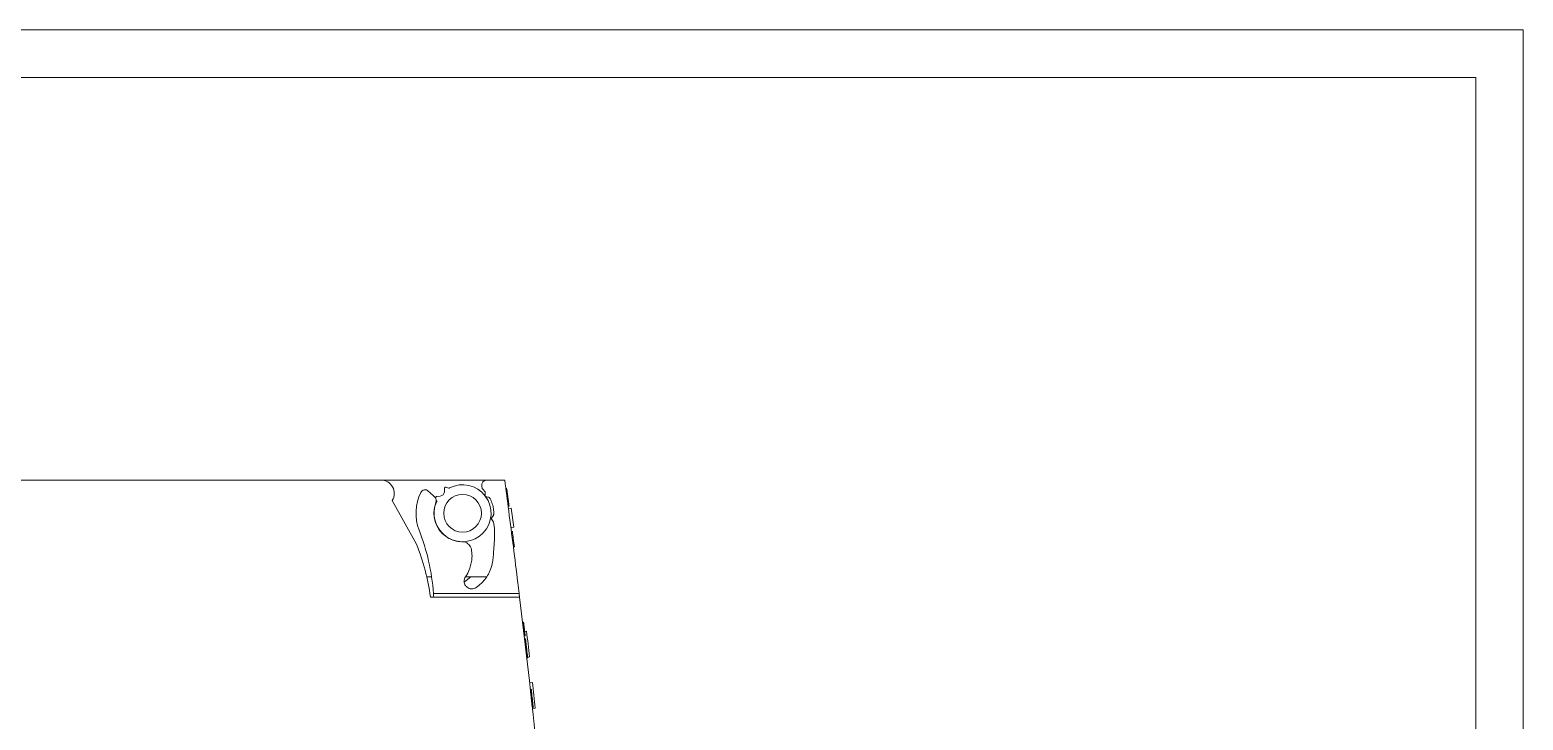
# Model space of a CAD drawing. Header units: millimetres. Extents: x 0 to 594, y 0 to 420.
# Drawn here: x 436.7 to 594, y 347.3 to 420 of the extents above; entities that cross this region are included whole.
import ezdxf

# ---------------------------------------------------------------- set-up
doc = ezdxf.new("R2010")
doc.units = ezdxf.units.MM
doc.layers.add('1', color=7, linetype='Continuous')
doc.layers.add('201', color=7, linetype='Continuous')

msp = doc.modelspace()

# ---------------------------------------------------------------- linework, layer by layer
at = {"layer": '1', "color": 7, "linetype": 'Continuous', "lineweight": 13}
for p, q in [((368.96, 372.6), (473.66, 372.6)), ((484.8, 372.6), (473.66, 372.6)), ((480.37, 371.76), (480.34, 371.36)), ((480.8, 371.75), (480.5, 371.85)), ((484.8, 372.6), (486.7, 372.6)), ((486.92, 371.72), (486.82, 371.7)), ((486.92, 371.66), (486.83, 371.66)), ((486.93, 371.65), (486.83, 371.64)), ((486.93, 371.65), (486.83, 371.63)), ((486.93, 371.64), (486.83, 371.63)), ((486.93, 371.65), (486.93, 371.64)), ((486.93, 371.64), (487.13, 370.06)), ((474.85, 370.46), (477.4, 365.85)), ((479.42, 370.71), (479.53, 370.42)), ((479.9, 370.9), (479.5, 370.85)), ((487.13, 370.06), (487.04, 370.05)), ((487.04, 370.04), (487.17, 370.06)), ((487.04, 370.02), (487.14, 370.02)), ((487.16, 369.86), (487.06, 369.84)), ((487.16, 369.83), (487.07, 369.81)), ((487.12, 370.16), (487.16, 370.17)), ((487.12, 370.16), (487.16, 370.17)), ((487.13, 370.07), (487.17, 370.07)), ((487.14, 370.04), (487.18, 370.05)), ((487.15, 369.98), (487.16, 369.86)), ((487.16, 369.86), (487.16, 369.83)), ((487.39, 369.64), (487.09, 369.6)), ((487.39, 369.64), (487.65, 367.64)), ((487.65, 367.64), (487.35, 367.6)), ((487.5, 367.19), (487.4, 367.18)), ((487.59, 366.48), (487.62, 366.48)), ((487.59, 366.48), (487.62, 366.48)), ((487.62, 366.48), (487.59, 366.48)), ((487.71, 365.59), (487.61, 365.58)), ((487.61, 365.56), (487.75, 365.58)), ((487.69, 365.7), (487.72, 365.7)), ((487.69, 365.69), (487.73, 365.69)), ((487.69, 365.69), (487.73, 365.69)), ((478.47, 362.42), (478.99, 362.42)), ((483.12, 362.42), (482.48, 361.88)), ((482.61, 362.42), (484.78, 362.42)), ((488.21, 360.66), (479.19, 360.66)), ((478.87, 360.28), (488.27, 360.28)), ((488.69, 357.62), (488.59, 357.61)), ((488.61, 357.55), (488.6, 357.55)), ((488.72, 357.32), (488.62, 357.32)), ((488.73, 357.28), (488.63, 357.27)), ((488.75, 357.07), (488.65, 357.06)), ((488.76, 356.19), (488.86, 356.2)), ((488.89, 355.88), (488.79, 355.87)), ((489, 356.69), (488.8, 356.66)), ((489.03, 353.85), (489.13, 353.86)), ((489.11, 353.96), (489.31, 353.98)), ((489.62, 351.29), (489.32, 351.25)), ((489.49, 350.58), (489.39, 350.57)), ((489.53, 350.23), (489.43, 350.23)), ((489.55, 350.09), (489.45, 350.08)), ((489.71, 348.6), (489.61, 348.59)), ((489.62, 348.55), (489.91, 348.58))]:
    msp.add_line(p, q, dxfattribs=at)
msp.add_circle((482.26, 369.1), 1.99, dxfattribs=at)
for centre, radius, start, end in [((473.66, 371.2), 1.4, 328, 90), ((478.31, 371.07), 0.5, 47.5, 153.4783), ((482.26, 369.1), 3, 155.4934, 117.5066), ((479.84, 371.4), 0.5, 277.4507, 355.5493), ((480.47, 371.75), 0.1, 72.4507, 175.5493), ((480.83, 371.85), 0.1, 252.4507, 297.5066), ((482.25, 369.1), 4.9, 153.4783, 201.2671), ((479.52, 370.75), 0.1, 97.4507, 200.5493), ((479.44, 370.39), 0.1, 335.4934, 20.5493), ((456.25, 358.98), 23, 4.1778, 21.2671), ((455.1, 356.99), 24, 7.8756, 21.6592), ((-504.54, 240.6), 1000, 0.35881, 6.87367), ((-504.54, 240.6), 1000.3, 6.50838, 6.66427), ((-504.54, 240.6), 1000.3, 6.19708, 6.35286), ((-504.54, 240.6), 1000, 6.19912, 6.28504), ((-504.54, 240.6), 1000.1, 6.19919, 6.2851)]:
    msp.add_arc(centre, radius, start, end, dxfattribs=at)
msp.add_ellipse((456.25, 358.98), major_axis=(1.39, -22.96), ratio=1, start_param=1.566971, end_param=1.583322, dxfattribs=at)
for points in [[(478.65, 371.43), (478.85, 371.24), (479.06, 371.05), (479.27, 370.86)], [(488.26, 360.28), (488.24, 360.41), (488.23, 360.53), (488.21, 360.66)]]:
    msp.add_open_spline(points, degree=3, dxfattribs=at)
for points, knots in [([(479.48, 370.37), (479.45, 370.26), (479.39, 370.01), (479.27, 369.6), (479.23, 369.1), (479.28, 368.53), (479.46, 367.94), (479.77, 367.36), (480.23, 366.84), (480.79, 366.45), (481.32, 366.23), (481.9, 366.09), (482.52, 366.14), (483.08, 365.72), (483.25, 365.1), (483.27, 364.29), (483.1, 363.43), (482.8, 362.72), (482.5, 362.33), (482.4, 361.98), (482.46, 361.64), (482.67, 361.32), (483.03, 361.13), (483.53, 361.14), (483.92, 361.44), (484.34, 361.81), (484.73, 362.27), (485.02, 362.76), (485.27, 363.33), (485.42, 363.89), (485.49, 364.58), (485.56, 365.34), (485.61, 366.09), (485.63, 366.78), (485.64, 367.29), (485.59, 367.79), (485.53, 368.15), (485.41, 368.34), (485.37, 368.42), (485.31, 368.48), (485.29, 368.54), (485.31, 368.6), (485.36, 368.65), (485.41, 368.71), (485.48, 368.81), (485.53, 368.93), (485.55, 369.06), (485.55, 369.23), (485.53, 369.4), (485.51, 369.61), (485.47, 369.83), (485.37, 370.19), (485.23, 370.49), (485.12, 370.74), (485.06, 370.78), (484.99, 370.79), (484.92, 370.8), (484.83, 370.82), (484.73, 370.82), (484.64, 370.9), (484.65, 371.02), (484.64, 371.12), (484.64, 371.23), (484.65, 371.32), (484.61, 371.41), (484.5, 371.51), (484.39, 371.62), (484.3, 371.8), (484.26, 371.97), (484.29, 372.17), (484.35, 372.33), (484.43, 372.45), (484.54, 372.53), (484.66, 372.59), (484.75, 372.6), (484.8, 372.6)], [0, 0, 0, 0, 0.013383, 0.030514, 0.049726, 0.073184, 0.097454, 0.121814, 0.150682, 0.177838, 0.201928, 0.218244, 0.24821, 0.271508, 0.293856, 0.321694, 0.367578, 0.396406, 0.411407, 0.42506, 0.437699, 0.450507, 0.468808, 0.483, 0.506926, 0.524326, 0.549868, 0.576603, 0.592048, 0.622846, 0.644791, 0.674439, 0.71208, 0.733396, 0.755951, 0.772559, 0.793051, 0.79701, 0.799817, 0.803501, 0.806192, 0.80769, 0.810071, 0.814049, 0.817513, 0.824476, 0.828672, 0.833845, 0.843567, 0.849182, 0.858778, 0.86976, 0.893731, 0.897691, 0.901098, 0.902468, 0.905691, 0.909822, 0.912805, 0.918373, 0.921177, 0.926301, 0.929924, 0.934229, 0.937125, 0.940689, 0.951828, 0.955791, 0.963699, 0.972442, 0.978654, 0.984335, 0.989143, 0.994136, 1, 1, 1, 1]), ([(486.7, 372.6), (486.84, 371.52), (487.31, 367.91), (487.82, 363.93), (488.17, 361.03), (488.21, 360.66)], [0, 0, 0, 0, 0.272684, 0.906013, 1, 1, 1, 1]), ([(479.27, 370.86), (479.31, 370.83), (479.37, 370.75), (479.44, 370.62), (479.48, 370.48), (479.48, 370.4), (479.48, 370.37)], [0, 0, 0, 0, 0.28962, 0.57924, 0.86886, 1, 1, 1, 1]), ([(487.13, 370.06), (487.14, 370.06), (487.14, 370.05), (487.14, 370.05), (487.14, 370.05)], [0, 0, 0, 0, 0.68454, 1, 1, 1, 1]), ([(487.71, 365.58), (487.71, 365.58), (487.71, 365.58), (487.7, 365.62), (487.68, 365.8), (487.65, 366.03), (487.62, 366.28), (487.59, 366.52), (487.56, 366.75), (487.53, 366.98), (487.51, 367.16), (487.5, 367.19), (487.5, 367.19)], [0, 0, 0, 0, 0.024506, 0.117045, 0.216351, 0.330245, 0.45362, 0.575546, 0.685161, 0.790695, 0.903595, 1, 1, 1, 1]), ([(488.62, 357.32), (488.62, 357.36), (488.61, 357.4), (488.61, 357.45), (488.61, 357.46), (488.61, 357.48), (488.61, 357.48), (488.6, 357.51), (488.6, 357.52), (488.6, 357.54), (488.6, 357.55), (488.6, 357.56), (488.6, 357.56), (488.59, 357.58), (488.59, 357.59), (488.59, 357.6), (488.59, 357.6), (488.59, 357.6), (488.59, 357.61), (488.59, 357.61), (488.59, 357.61), (488.59, 357.61), (488.59, 357.61), (488.59, 357.61)], [0, 0, 0, 0, 0.24891, 0.24891, 0.311137, 0.311137, 0.373365, 0.373365, 0.49782, 0.49782, 0.560047, 0.560047, 0.622275, 0.622275, 0.746729, 0.746729, 0.808957, 0.808957, 0.871184, 0.871184, 0.995639, 0.995639, 1, 1, 1, 1]), ([(488.62, 357.32), (488.63, 357.31), (488.63, 357.3), (488.63, 357.29), (488.63, 357.29), (488.63, 357.28), (488.63, 357.28), (488.63, 357.27)], [0, 0, 0, 0, 0.5, 0.5, 0.75, 0.75, 1, 1, 1, 1]), ([(488.65, 357.06), (488.65, 357.08), (488.65, 357.1), (488.65, 357.14), (488.64, 357.16), (488.64, 357.19), (488.64, 357.2), (488.64, 357.22), (488.63, 357.23), (488.63, 357.25), (488.63, 357.26), (488.63, 357.26)], [0, 0, 0, 0, 0.296978, 0.296978, 0.593956, 0.593956, 0.742446, 0.742446, 0.890935, 0.890935, 1, 1, 1, 1]), ([(488.64, 357.22), (488.64, 357.2), (488.64, 357.18), (488.64, 357.15), (488.65, 357.13), (488.65, 357.08), (488.66, 357.05), (488.66, 356.98), (488.67, 356.95), (488.67, 356.92)], [0, 0, 0, 0, 0.173812, 0.173812, 0.351717, 0.351717, 0.707525, 0.707525, 1, 1, 1, 1]), ([(488.69, 357.62), (488.69, 357.62), (488.69, 357.62), (488.69, 357.62), (488.69, 357.62), (488.69, 357.61), (488.69, 357.61), (488.69, 357.61), (488.69, 357.6), (488.69, 357.59), (488.7, 357.57), (488.7, 357.53), (488.7, 357.51), (488.71, 357.48), (488.71, 357.47), (488.71, 357.44), (488.71, 357.43), (488.71, 357.41), (488.72, 357.38), (488.72, 357.35), (488.72, 357.32)], [0, 0, 0, 0, 0.002897, 0.002897, 0.127535, 0.127535, 0.189854, 0.189854, 0.252173, 0.252173, 0.501449, 0.501449, 0.626087, 0.626087, 0.750724, 0.750724, 0.813043, 0.813043, 0.875362, 1, 1, 1, 1]), ([(488.72, 357.36), (488.72, 357.37), (488.72, 357.38), (488.71, 357.42), (488.71, 357.45), (488.71, 357.47), (488.71, 357.48), (488.71, 357.49), (488.7, 357.5), (488.7, 357.52), (488.7, 357.53), (488.7, 357.54), (488.7, 357.54), (488.7, 357.55), (488.7, 357.55), (488.7, 357.55), (488.7, 357.55), (488.7, 357.55)], [0, 0, 0, 0, 0.112707, 0.112707, 0.358257, 0.358257, 0.419644, 0.419644, 0.481031, 0.603806, 0.726581, 0.726581, 0.849355, 0.849355, 0.97213, 0.97213, 1, 1, 1, 1]), ([(488.73, 357.28), (488.73, 357.29), (488.73, 357.29), (488.73, 357.31), (488.73, 357.31), (488.73, 357.32), (488.72, 357.32), (488.72, 357.32)], [0, 0, 0, 0, 0.5, 0.5, 0.75, 0.75, 1, 1, 1, 1]), ([(488.73, 357.28), (488.73, 357.27), (488.73, 357.26), (488.73, 357.24), (488.74, 357.23), (488.74, 357.21), (488.74, 357.2), (488.74, 357.17), (488.75, 357.15), (488.75, 357.11), (488.75, 357.09), (488.75, 357.06)], [0, 0, 0, 0, 0.154751, 0.154751, 0.295626, 0.295626, 0.436501, 0.436501, 0.71825, 0.71825, 1, 1, 1, 1]), ([(488.77, 356.93), (488.77, 356.96), (488.76, 356.98), (488.76, 357.04), (488.75, 357.07), (488.75, 357.13), (488.75, 357.14), (488.74, 357.18), (488.74, 357.19), (488.73, 357.24), (488.73, 357.26), (488.73, 357.28)], [0, 0, 0, 0, 0.204768, 0.204768, 0.497294, 0.497294, 0.643557, 0.643557, 0.78982, 0.78982, 1, 1, 1, 1]), ([(488.76, 356.19), (488.76, 356.19), (488.76, 356.19), (488.76, 356.19), (488.76, 356.19), (488.76, 356.2), (488.76, 356.2), (488.75, 356.21), (488.75, 356.21), (488.75, 356.22), (488.75, 356.23), (488.75, 356.24), (488.75, 356.24), (488.75, 356.26), (488.75, 356.26), (488.75, 356.28), (488.75, 356.28), (488.74, 356.31), (488.74, 356.32), (488.74, 356.36), (488.73, 356.38), (488.73, 356.42), (488.73, 356.44), (488.72, 356.47), (488.72, 356.48), (488.72, 356.5), (488.72, 356.51), (488.71, 356.55), (488.71, 356.57), (488.7, 356.63), (488.7, 356.68), (488.69, 356.73), (488.69, 356.74), (488.69, 356.76), (488.69, 356.77), (488.68, 356.81), (488.68, 356.83), (488.68, 356.86), (488.68, 356.87), (488.68, 356.88), (488.67, 356.89), (488.67, 356.92), (488.67, 356.94), (488.67, 356.96), (488.67, 356.96), (488.66, 356.98), (488.66, 356.99), (488.66, 357), (488.66, 357.01), (488.66, 357.01), (488.66, 357.03), (488.66, 357.04), (488.66, 357.05), (488.66, 357.05), (488.66, 357.05), (488.66, 357.06), (488.65, 357.06), (488.65, 357.06), (488.65, 357.06), (488.65, 357.06), (488.65, 357.06), (488.65, 357.06)], [0, 0, 0, 0, 0.01606, 0.01606, 0.036705, 0.036705, 0.05735, 0.05735, 0.098639, 0.098639, 0.119284, 0.119284, 0.139928, 0.139928, 0.160573, 0.160573, 0.181218, 0.181218, 0.222507, 0.222507, 0.263796, 0.263796, 0.305086, 0.305086, 0.32573, 0.32573, 0.346375, 0.346375, 0.387664, 0.387664, 0.470243, 0.470243, 0.490887, 0.490887, 0.511532, 0.511532, 0.552821, 0.552821, 0.573466, 0.573466, 0.594111, 0.594111, 0.6354, 0.6354, 0.656044, 0.656044, 0.676689, 0.697334, 0.697334, 0.717978, 0.717978, 0.800557, 0.800557, 0.841846, 0.841846, 0.883136, 0.924425, 0.924425, 0.965714, 0.965714, 1, 1, 1, 1]), ([(488.75, 357.07), (488.75, 357.07), (488.75, 357.07), (488.75, 357.07), (488.75, 357.06), (488.75, 357.06), (488.75, 357.06), (488.76, 357.06), (488.76, 357.06), (488.76, 357.06), (488.76, 357.05), (488.76, 357.05), (488.76, 357.04), (488.76, 357.04), (488.76, 357.03), (488.76, 357.03), (488.76, 357.01), (488.76, 357.01), (488.76, 356.98), (488.77, 356.97), (488.77, 356.94), (488.77, 356.93), (488.77, 356.89), (488.78, 356.87), (488.78, 356.83), (488.78, 356.81), (488.79, 356.77), (488.79, 356.75), (488.8, 356.72), (488.8, 356.71), (488.8, 356.69), (488.8, 356.65), (488.81, 356.62), (488.81, 356.58), (488.81, 356.56), (488.82, 356.52), (488.82, 356.51), (488.82, 356.49), (488.82, 356.48), (488.83, 356.45), (488.83, 356.43), (488.83, 356.4), (488.83, 356.39), (488.84, 356.37), (488.84, 356.36), (488.84, 356.33), (488.84, 356.31), (488.85, 356.29), (488.85, 356.28), (488.85, 356.27), (488.85, 356.26), (488.85, 356.24), (488.85, 356.23), (488.85, 356.22), (488.85, 356.22), (488.85, 356.21), (488.85, 356.21), (488.86, 356.2), (488.86, 356.2), (488.86, 356.2), (488.86, 356.2), (488.86, 356.2)], [0, 0, 0, 0, 0.034188, 0.034188, 0.075386, 0.075386, 0.116584, 0.157782, 0.157782, 0.19898, 0.19898, 0.240178, 0.240178, 0.260777, 0.260777, 0.281376, 0.281376, 0.322574, 0.322574, 0.363772, 0.363772, 0.40497, 0.40497, 0.446168, 0.446168, 0.487367, 0.487367, 0.528565, 0.528565, 0.549164, 0.549164, 0.569763, 0.610961, 0.610961, 0.652159, 0.652159, 0.672758, 0.672758, 0.693357, 0.693357, 0.734555, 0.734555, 0.755154, 0.755154, 0.775753, 0.775753, 0.816951, 0.816951, 0.83755, 0.83755, 0.858149, 0.858149, 0.899347, 0.899347, 0.919947, 0.919947, 0.940546, 0.940546, 0.981744, 0.981744, 1, 1, 1, 1]), ([(488.79, 355.87), (488.79, 355.87), (488.79, 355.87), (488.79, 355.87), (488.79, 355.87), (488.79, 355.86), (488.8, 355.86), (488.8, 355.85), (488.8, 355.85), (488.8, 355.85), (488.8, 355.84), (488.8, 355.84)], [0, 0, 0, 0, 0.046711, 0.046711, 0.523356, 0.523356, 0.761678, 0.761678, 0.880839, 0.880839, 1, 1, 1, 1]), ([(488.8, 355.84), (488.8, 355.83), (488.8, 355.82), (488.8, 355.8), (488.8, 355.79), (488.8, 355.78), (488.81, 355.77), (488.81, 355.74), (488.81, 355.72), (488.81, 355.69), (488.82, 355.68), (488.82, 355.66), (488.82, 355.65), (488.82, 355.61), (488.83, 355.59), (488.83, 355.55), (488.83, 355.54), (488.84, 355.51), (488.84, 355.5), (488.84, 355.43), (488.85, 355.38), (488.86, 355.27), (488.87, 355.22), (488.88, 355.11), (488.89, 355.06), (488.91, 354.9), (488.92, 354.79), (488.94, 354.63), (488.94, 354.58), (488.95, 354.47), (488.96, 354.42), (488.97, 354.31), (488.98, 354.26), (488.99, 354.2), (488.99, 354.18), (488.99, 354.16), (488.99, 354.15), (489, 354.11), (489, 354.09), (489, 354.05), (489, 354.04), (489.01, 354.02), (489.01, 354.01), (489.01, 353.98), (489.01, 353.96), (489.02, 353.94), (489.02, 353.93), (489.02, 353.91), (489.02, 353.91), (489.02, 353.89), (489.02, 353.88), (489.02, 353.87), (489.02, 353.87), (489.02, 353.86), (489.02, 353.86), (489.03, 353.86), (489.03, 353.85), (489.03, 353.85)], [0, 0, 0, 0, 0.033523, 0.033523, 0.050285, 0.050285, 0.067047, 0.067047, 0.10057, 0.10057, 0.117332, 0.117332, 0.134093, 0.134093, 0.167616, 0.167616, 0.184378, 0.184378, 0.20114, 0.20114, 0.268186, 0.268186, 0.335233, 0.335233, 0.40228, 0.40228, 0.536373, 0.536373, 0.603419, 0.603419, 0.670466, 0.670466, 0.737513, 0.737513, 0.754274, 0.754274, 0.771036, 0.771036, 0.804559, 0.804559, 0.821321, 0.821321, 0.838082, 0.838082, 0.871606, 0.871606, 0.888367, 0.888367, 0.905129, 0.905129, 0.938652, 0.938652, 0.955414, 0.955414, 0.972176, 0.972176, 1, 1, 1, 1]), ([(488.9, 355.85), (488.9, 355.86), (488.89, 355.86), (488.89, 355.87), (488.89, 355.88), (488.89, 355.88), (488.89, 355.88), (488.89, 355.88)], [0, 0, 0, 0, 0.477327, 0.477327, 0.954654, 0.954654, 1, 1, 1, 1]), ([(489.13, 353.86), (489.13, 353.86), (489.13, 353.86), (489.12, 353.87), (489.12, 353.87), (489.12, 353.88), (489.12, 353.89), (489.12, 353.9), (489.12, 353.9), (489.12, 353.92), (489.12, 353.93), (489.11, 353.95), (489.11, 353.96), (489.11, 353.98), (489.11, 353.99), (489.11, 354.02), (489.1, 354.04), (489.1, 354.08), (489.1, 354.09), (489.1, 354.11), (489.1, 354.12), (489.09, 354.16), (489.09, 354.19), (489.08, 354.22), (489.08, 354.24), (489.08, 354.26), (489.08, 354.28), (489.07, 354.32), (489.07, 354.34), (489.05, 354.48), (489.04, 354.58), (489.02, 354.74), (489.02, 354.8), (489.01, 354.9), (489, 354.96), (488.99, 355.06), (488.98, 355.12), (488.97, 355.22), (488.96, 355.28), (488.95, 355.38), (488.94, 355.43), (488.94, 355.51), (488.93, 355.54), (488.93, 355.58), (488.93, 355.59), (488.92, 355.61), (488.92, 355.63), (488.92, 355.66), (488.92, 355.68), (488.91, 355.72), (488.91, 355.73), (488.91, 355.75), (488.91, 355.76), (488.9, 355.78), (488.9, 355.8), (488.9, 355.82), (488.9, 355.83), (488.9, 355.84), (488.9, 355.84), (488.9, 355.84), (488.9, 355.85), (488.9, 355.85), (488.9, 355.85)], [0, 0, 0, 0, 0.025112, 0.025112, 0.058729, 0.058729, 0.075537, 0.075537, 0.092345, 0.092345, 0.125962, 0.125962, 0.142771, 0.142771, 0.159579, 0.159579, 0.193196, 0.193196, 0.210004, 0.210004, 0.226813, 0.226813, 0.26043, 0.26043, 0.277238, 0.277238, 0.294046, 0.294046, 0.327663, 0.327663, 0.462131, 0.462131, 0.529364, 0.529364, 0.596598, 0.596598, 0.663832, 0.663832, 0.731065, 0.731065, 0.798299, 0.798299, 0.831916, 0.831916, 0.848724, 0.848724, 0.865533, 0.865533, 0.899149, 0.899149, 0.915958, 0.915958, 0.932766, 0.932766, 0.966383, 0.966383, 0.983192, 0.983192, 0.991596, 0.995798, 0.995798, 1, 1, 1, 1]), ([(489.43, 350.23), (489.43, 350.24), (489.43, 350.25), (489.43, 350.28), (489.43, 350.29), (489.42, 350.32), (489.42, 350.34), (489.42, 350.36), (489.42, 350.38), (489.41, 350.42), (489.41, 350.45), (489.4, 350.51), (489.4, 350.54), (489.39, 350.57)], [0, 0, 0, 0, 0.125, 0.125, 0.25, 0.25, 0.375, 0.375, 0.5, 0.5, 0.75, 0.75, 1, 1, 1, 1]), ([(489.43, 350.23), (489.43, 350.21), (489.44, 350.2), (489.44, 350.18), (489.44, 350.17), (489.44, 350.13), (489.45, 350.1), (489.45, 350.08)], [0, 0, 0, 0, 0.250431, 0.250431, 0.500862, 0.500862, 1, 1, 1, 1]), ([(489.49, 350.58), (489.5, 350.55), (489.5, 350.52), (489.51, 350.46), (489.51, 350.43), (489.52, 350.39), (489.52, 350.37), (489.52, 350.34), (489.52, 350.33), (489.52, 350.3), (489.53, 350.29), (489.53, 350.26), (489.53, 350.25), (489.53, 350.23)], [0, 0, 0, 0, 0.25, 0.25, 0.5, 0.5, 0.625, 0.625, 0.75, 0.75, 0.875, 0.875, 1, 1, 1, 1]), ([(489.55, 350.09), (489.55, 350.1), (489.55, 350.11), (489.54, 350.14), (489.54, 350.15), (489.54, 350.18), (489.53, 350.21), (489.53, 350.23)], [0, 0, 0, 0, 0.250431, 0.250431, 0.500862, 0.500862, 1, 1, 1, 1])]:
    msp.add_open_spline(points, degree=3, knots=knots, dxfattribs=at)
at = {"layer": '201', "color": 7, "linetype": 'Continuous', "lineweight": 18}
for p, q in [((594, 420), (0, 420)), ((594, 0), (594, 420)), ((589, 415), (5, 415)), ((589, 5), (589, 415))]:
    msp.add_line(p, q, dxfattribs=at)

doc.saveas('drawing.dxf')
